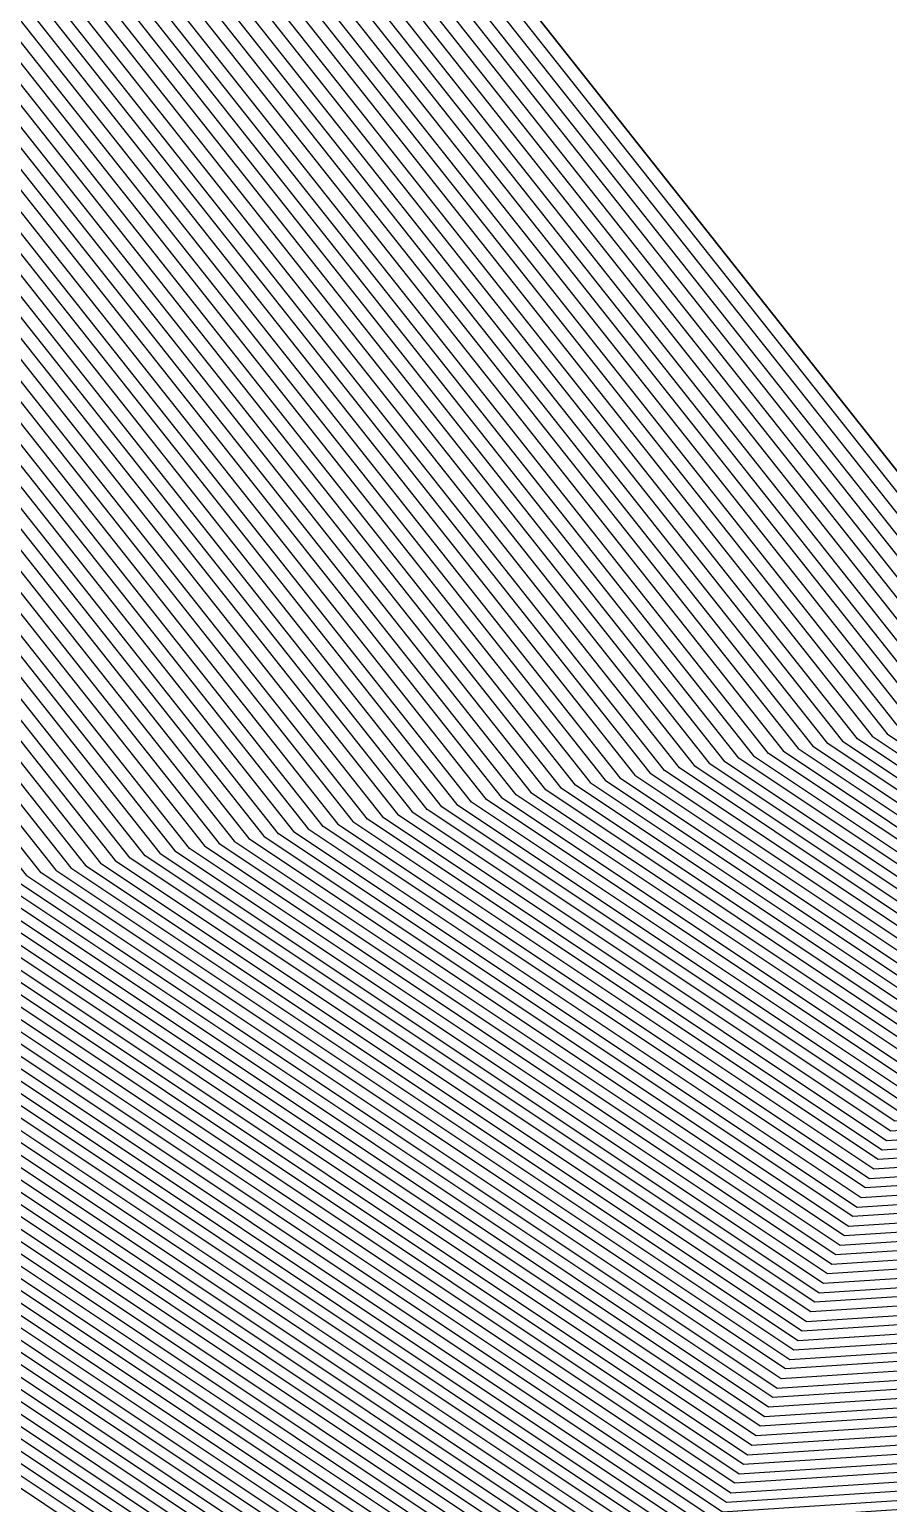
# Model space of a CAD drawing. Extents: x 7084 to 11035, y 13750 to 16729.
# Drawn here: x 8869.6 to 8914.2, y 14802.2 to 14878.7 of the extents above; entities that cross this region are included whole.
import ezdxf

# ---------------------------------------------------------------- set-up
doc = ezdxf.new("R2010")
doc.units = 0
doc.layers.add('Default', color=7, linetype='Continuous')

msp = doc.modelspace()

# ---------------------------------------------------------------- linework, layer by layer
at = {"layer": 'Default'}
for points in [[(8876.623, 14900.47), (8877.174, 14898.816), (8878.231, 14897.3), (8921.013, 14843.259), (8923.219, 14841.789), (8925.333, 14841.926), (9017.652, 14904.974), (9019.812, 14906.214), (9184.185, 14976.017), (9185.977, 14975.971), (9244.521, 14924.182), (9246.267, 14923.447), (9247.37, 14923.401), (9296.907, 14979.693), (9299.205, 14980.29), (9300.951, 14981.715), (9301.87, 14982.864), (9302.881, 14984.931), (9251.092, 15214.603), (9252.517, 15217.728), (9251.873, 15221.037), (9249.576, 15223.105), (9244.245, 15222.645), (9113.647, 15303.706)], [(8781.742, 14896.128), (8813.714, 14850.255), (8830.957, 14828.474), (8897.681, 14783.992), (8961.624, 14788.162), (8998.834, 14813.574), (9064.168, 14851.106), (9130.42, 14879.24), (9184.633, 14877.85), (9208.23, 14856.976), (9261.052, 14834.735), (9294.414, 14833.345), (9314.381, 14856.034), (9383.884, 14874.105), (9436.707, 14917.197), (9464.508, 14951.949), (9495.09, 15014.502), (9474.216, 15107.074), (9517.308, 15201.599), (9497.847, 15301.684)], [(8785.82, 14896.243), (8816.471, 14852.266), (8834.806, 14829.106), (8898.772, 14786.461), (8960.073, 14790.459), (8999.639, 14817.48), (9062.272, 14853.461), (9132.718, 14883.376), (9184.69, 14882.043), (9209.781, 14859.848), (9260.421, 14838.526), (9292.404, 14837.193), (9313.634, 14861.319), (9380.265, 14878.643), (9430.905, 14919.954), (9457.558, 14953.27), (9486.876, 15013.238), (9464.681, 15111.669), (9505.992, 15202.288), (9487.335, 15298.238)], [(8786.636, 14896.266), (8817.022, 14852.668), (8835.576, 14829.232), (8898.991, 14786.955), (8959.763, 14790.919), (8999.799, 14818.261), (9061.893, 14853.932), (9133.177, 14884.203), (9184.702, 14882.882), (9210.091, 14860.423), (9260.294, 14839.284), (9292.002, 14837.963), (9313.485, 14862.375), (9379.542, 14879.55), (9429.745, 14920.506), (9456.168, 14953.534), (9485.233, 15012.986), (9462.774, 15112.588), (9503.729, 15202.426), (9485.233, 15297.548)], [(9483.131, 15296.859), (9501.466, 15202.564), (9460.867, 15113.507), (9483.59, 15012.733), (9454.778, 14953.799), (9428.585, 14921.057), (9378.818, 14880.458), (9313.335, 14863.432), (9291.6, 14838.733), (9260.168, 14840.042), (9210.401, 14860.997), (9184.713, 14883.721), (9133.637, 14885.03), (9061.514, 14854.403), (8999.96, 14819.042), (8959.453, 14791.378), (8899.209, 14787.449), (8836.345, 14829.358), (8817.574, 14853.07), (8787.452, 14896.289)], [(8789.083, 14896.335), (8818.677, 14853.874), (8837.885, 14829.611), (8899.645, 14788.437), (8958.833, 14792.298), (9000.282, 14820.604), (9060.756, 14855.345), (9134.556, 14886.685), (9184.736, 14885.398), (9211.021, 14862.146), (9259.915, 14841.559), (9290.795, 14840.272), (9313.037, 14865.546), (9377.37, 14882.273), (9426.264, 14922.16), (9451.998, 14954.327), (9480.305, 15012.227), (9457.052, 15115.345), (9496.939, 15202.84), (9478.926, 15295.48)], [(9474.721, 15294.102), (9492.413, 15203.115), (9453.238, 15117.184), (9477.019, 15011.722), (9449.218, 14954.855), (9423.944, 14923.263), (9375.923, 14884.088), (9312.738, 14867.66), (9289.991, 14841.812), (9259.662, 14843.075), (9211.642, 14863.295), (9184.759, 14887.075), (9135.475, 14888.339), (9059.998, 14856.287), (9000.604, 14822.167), (8958.212, 14793.217), (8900.082, 14789.425), (8839.424, 14829.864), (8819.779, 14854.678), (8790.714, 14896.38)], [(9464.21, 15290.655), (9481.097, 15203.805), (9443.703, 15121.779), (9468.805, 15010.458), (9442.267, 14956.177), (9418.142, 14926.02), (9372.304, 14888.626), (9311.991, 14872.945), (9287.981, 14845.66), (9259.031, 14846.866), (9213.193, 14866.167), (9184.817, 14891.268), (9137.773, 14892.475), (9058.102, 14858.642), (9001.408, 14826.073), (8956.661, 14795.514), (8901.173, 14791.895), (8843.273, 14830.496), (8822.537, 14856.689), (8794.793, 14896.495), (8780.317, 14939.921), (8792.323, 14970.479), (8761.764, 15023.957)], [(8781.271, 14939.53), (8795.608, 14896.518), (8823.088, 14857.091), (8844.043, 14830.622), (8901.392, 14792.389), (8956.351, 14795.974), (9001.569, 14826.854), (9057.723, 14859.113), (9138.232, 14893.302), (9184.828, 14892.107), (9213.503, 14866.741), (9258.904, 14847.625), (9287.579, 14846.43), (9311.842, 14874.001), (9371.58, 14889.534), (9416.982, 14926.571), (9440.877, 14956.441), (9467.162, 15010.206), (9441.796, 15122.698), (9478.834, 15203.942), (9462.107, 15289.966)], [(8764.039, 15025.439), (8795.562, 14970.273), (8783.178, 14938.749), (8797.24, 14896.564), (8824.191, 14857.895), (8845.582, 14830.875), (8901.828, 14793.377), (8955.731, 14796.893), (9001.89, 14828.416), (9056.965, 14860.055), (9139.151, 14894.956), (9184.851, 14893.784), (9214.123, 14867.89), (9258.651, 14849.141), (9286.774, 14847.969), (9311.543, 14876.115), (9370.133, 14891.349), (9414.661, 14927.674), (9438.097, 14956.969), (9463.876, 15009.7), (9437.982, 15124.536), (9474.308, 15204.218), (9457.903, 15288.587)], [(8764.797, 15025.933), (8796.642, 14970.204), (8784.132, 14938.358), (8798.055, 14896.587), (8824.742, 14858.297), (8846.352, 14831.001), (8902.046, 14793.871), (8955.421, 14797.352), (9002.051, 14829.198), (9056.586, 14860.526), (9139.611, 14895.783), (9184.863, 14894.623), (9214.433, 14868.464), (9258.525, 14849.899), (9286.372, 14848.739), (9311.394, 14877.172), (9369.409, 14892.256), (9413.501, 14928.226), (9436.707, 14957.233), (9462.234, 15009.447), (9436.075, 15125.455), (9472.045, 15204.356), (9455.8, 15287.898)], [(8767.072, 15027.415), (8799.882, 14969.997), (8786.992, 14937.187), (8800.502, 14896.656), (8826.397, 14859.503), (8848.661, 14831.38), (8902.701, 14795.353), (8954.49, 14798.731), (9002.534, 14831.541), (9055.448, 14861.939), (9140.989, 14898.265), (9184.897, 14897.139), (9215.364, 14870.187), (9258.146, 14852.174), (9285.166, 14851.048), (9310.946, 14880.343), (9367.238, 14894.979), (9410.02, 14929.88), (9432.537, 14958.026), (9457.305, 15008.689), (9430.354, 15128.212), (9465.255, 15204.77), (9449.493, 15285.83)], [(8768.588, 15028.403), (8802.042, 14969.859), (8788.899, 14936.405), (8802.134, 14896.702), (8827.5, 14860.308), (8850.2, 14831.633), (8903.138, 14796.341), (8953.87, 14799.65), (9002.855, 14833.104), (9054.69, 14862.881), (9141.908, 14899.919), (9184.92, 14898.816), (9215.984, 14871.336), (9257.893, 14853.69), (9284.362, 14852.588), (9310.647, 14882.457), (9365.79, 14896.794), (9407.699, 14930.983), (9429.757, 14958.555), (9454.02, 15008.184), (9426.54, 15130.05), (9460.729, 15205.045), (9445.289, 15284.452)], [(8770.105, 15029.391), (8804.201, 14969.721), (8790.806, 14935.624), (8803.765, 14896.748), (8828.602, 14861.112), (8851.74, 14831.886), (8903.574, 14797.329), (8953.249, 14800.569), (9003.177, 14834.666), (9053.932, 14863.823), (9142.827, 14901.573), (9184.943, 14900.493), (9216.605, 14872.485), (9257.64, 14855.207), (9283.558, 14854.127), (9310.348, 14884.571), (9364.343, 14898.609), (9405.379, 14932.086), (9426.976, 14959.083), (9450.734, 15007.678), (9422.726, 15131.888), (9456.202, 15205.321), (9441.084, 15283.073)], [(9438.982, 15282.384), (9453.939, 15205.459), (9420.819, 15132.808), (9449.091, 15007.425), (9425.586, 14959.347), (9404.218, 14932.637), (9363.619, 14899.517), (9310.199, 14885.628), (9283.156, 14854.897), (9257.514, 14855.965), (9216.915, 14873.06), (9184.955, 14901.332), (9143.287, 14902.4), (9053.553, 14864.294), (9003.338, 14835.447), (8952.939, 14801.029), (8903.793, 14797.823), (8852.509, 14832.012), (8829.154, 14861.514), (8804.581, 14896.771), (8791.76, 14935.234), (8805.281, 14969.652), (8770.863, 15029.885)], [(8875.601, 14835.803), (8845.697, 14873.576), (8829.05, 14897.46), (8820.365, 14923.516), (8837.678, 14967.584), (8793.609, 15044.705), (8793.609, 15061.351), (8801.571, 15079.445), (8810.98, 15098.986), (8831.44, 15172.959), (8834.335, 15181.644), (8838.678, 15204.804), (8841.573, 15213.489), (8846.065, 15226.067), (8902.725, 15281.153)], [(8877.91, 14836.182), (8847.351, 14874.783), (8831.497, 14897.529), (8823.226, 14922.344), (8840.918, 14967.378), (8795.884, 15046.187), (8795.884, 15062.04), (8803.466, 15079.273), (8812.427, 15097.883), (8833.336, 15173.476), (8836.093, 15181.747), (8840.228, 15203.805), (8842.986, 15212.076), (8847.264, 15224.055), (8905.164, 15280.348)], [(9432.675, 15280.316), (9447.15, 15205.872), (9415.098, 15135.565), (9444.163, 15006.667), (9421.416, 14960.14), (9400.737, 14934.292), (9361.448, 14902.239), (9309.751, 14888.798), (9281.949, 14857.206), (9257.135, 14858.24), (9217.845, 14874.783), (9184.989, 14903.848), (9144.666, 14904.882), (9052.415, 14865.707), (9003.82, 14837.791), (8952.009, 14802.407), (8904.447, 14799.305), (8854.818, 14832.391)], [(8773.896, 15031.861), (8809.601, 14969.376), (8795.574, 14933.671), (8807.843, 14896.863), (8831.36, 14863.122), (8855.588, 14832.518), (8904.666, 14799.799), (8951.698, 14802.867), (9003.981, 14838.572), (9052.036, 14866.178), (9145.125, 14905.709), (9185.001, 14904.687), (9218.155, 14875.357), (9257.009, 14858.998), (9281.547, 14857.975), (9309.602, 14889.855), (9360.724, 14903.147), (9399.577, 14934.843), (9420.026, 14960.404), (9442.52, 15006.414), (9413.191, 15136.484), (9444.886, 15206.01), (9430.572, 15279.627)], [(8906.791, 15279.81), (8848.063, 15222.714), (8843.928, 15211.134), (8841.262, 15203.138), (8837.265, 15181.816), (8834.599, 15173.82), (8813.392, 15097.148), (8804.73, 15079.158), (8797.4, 15062.5), (8797.4, 15047.175), (8843.077, 14967.24), (8825.133, 14921.563), (8833.129, 14897.575), (8848.454, 14875.587), (8879.449, 14836.435), (8911.432, 14815.113), (8942.083, 14817.112)], [(8907.604, 15279.542), (8848.463, 15222.043), (8844.399, 15210.663), (8841.779, 15202.805), (8837.85, 15181.851), (8835.231, 15173.993), (8813.875, 15096.781), (8805.362, 15079.1), (8798.159, 15062.73), (8798.159, 15047.669), (8844.157, 14967.171), (8826.086, 14921.172), (8833.944, 14897.598), (8849.005, 14875.989), (8880.219, 14836.562), (8911.65, 14815.607), (8941.773, 14817.572), (9009.128, 14863.57), (9039.905, 14881.251), (9159.83, 14932.178), (9185.368, 14931.523)], [(8913.297, 15277.662), (8851.261, 15217.349), (8847.696, 15207.366), (8845.398, 15200.473), (8841.952, 15182.092), (8839.654, 15175.199), (8817.252, 15094.207), (8809.785, 15078.698), (8803.466, 15064.338), (8803.466, 15051.126), (8851.717, 14966.688), (8832.761, 14918.438), (8839.654, 14897.759), (8852.865, 14878.804), (8885.607, 14837.446)], [(8914.111, 15277.393), (8851.661, 15216.678), (8848.167, 15206.895), (8845.915, 15200.14), (8842.538, 15182.126), (8840.286, 15175.371), (8817.735, 15093.84), (8810.417, 15078.641), (8804.224, 15064.568), (8804.224, 15051.62), (8852.796, 14966.619), (8833.715, 14918.047), (8840.47, 14897.782), (8853.417, 14879.206), (8886.376, 14837.572), (8913.397, 14819.559), (8939.291, 14821.248), (9010.415, 14869.82), (9036.872, 14885.019), (9163.506, 14938.795), (9185.46, 14938.232), (9230.563, 14898.334)], [(8777.687, 15034.331), (8815, 14969.032), (8800.341, 14931.718), (8811.922, 14896.978), (8834.117, 14865.133), (8859.437, 14833.15), (8905.757, 14802.269), (8950.147, 14805.164), (9004.785, 14842.478), (9050.141, 14868.533), (9147.423, 14909.845), (9185.058, 14908.88), (9219.706, 14878.229), (9256.377, 14862.789), (9279.537, 14861.824), (9308.855, 14895.14), (9357.105, 14907.685), (9393.776, 14937.6), (9413.076, 14961.725), (9434.306, 15005.151), (9403.655, 15141.079), (9433.571, 15206.7), (9420.061, 15276.18)], [(8916.55, 15276.587), (8852.86, 15214.666), (8849.58, 15205.482), (8847.466, 15199.14), (8844.295, 15182.23), (8842.181, 15175.888), (8819.182, 15092.737), (8812.312, 15078.468), (8806.499, 15065.257), (8806.499, 15053.102), (8856.036, 14966.413), (8836.575, 14916.875), (8842.917, 14897.851), (8855.071, 14880.412), (8888.686, 14837.952), (8914.052, 14821.041), (8938.361, 14822.626), (9010.897, 14872.163), (9035.734, 14886.432), (9164.885, 14941.276), (9185.495, 14940.748), (9231.493, 14900.057)], [(8890.995, 14838.331), (8856.725, 14881.618), (8845.364, 14897.92), (8839.436, 14915.704), (8859.276, 14966.206), (8808.774, 15054.584), (8808.774, 15065.946), (8814.208, 15078.296), (8820.63, 15091.634), (8844.077, 15176.405), (8846.053, 15182.333), (8849.017, 15198.141), (8850.993, 15204.069), (8854.059, 15212.654), (8918.99, 15275.782)], [(8919.804, 15275.513), (8854.459, 15211.983), (8851.464, 15203.598), (8849.534, 15197.808), (8846.639, 15182.368), (8844.709, 15176.578), (8821.112, 15091.266), (8814.84, 15078.239), (8809.532, 15066.176), (8809.532, 15055.078), (8860.356, 14966.137), (8840.389, 14915.313), (8846.179, 14897.943), (8857.277, 14882.02), (8891.764, 14838.457), (8914.925, 14823.017), (8937.12, 14824.464)], [(9415.856, 15274.802), (9429.044, 15206.975), (9399.841, 15142.917), (9431.02, 15004.645), (9410.296, 14962.254), (9391.455, 14938.703), (9355.658, 14909.5), (9308.556, 14897.254), (9278.733, 14863.363), (9256.124, 14864.305), (9220.327, 14879.378), (9185.081, 14910.557), (9148.342, 14911.499), (9049.382, 14869.475), (9005.107, 14844.04), (8949.527, 14806.083), (8906.194, 14803.257), (8860.976, 14833.402), (8835.22, 14865.937), (8813.553, 14897.024), (8802.248, 14930.937), (8817.16, 14968.894), (8779.203, 15035.319)], [(8779.961, 15035.813), (8818.24, 14968.825), (8803.202, 14930.546), (8814.369, 14897.047), (8835.771, 14866.339), (8861.746, 14833.529), (8906.412, 14803.751), (8949.217, 14806.543), (9005.268, 14844.822), (9049.003, 14869.946), (9148.801, 14912.326), (9185.092, 14911.396), (9220.637, 14879.952), (9255.998, 14865.064), (9278.331, 14864.133), (9308.407, 14898.311), (9354.934, 14910.408), (9390.295, 14939.254), (9408.905, 14962.518), (9429.377, 15004.392), (9397.934, 15143.836), (9426.781, 15207.113), (9413.753, 15274.112)], [(8894.843, 14838.963), (8859.483, 14883.629), (8849.442, 14898.035), (8844.203, 14913.751), (8864.675, 14965.861), (8812.565, 15057.054), (8812.565, 15067.095), (8817.367, 15078.009), (8823.042, 15089.796), (8847.236, 15177.267), (8848.982, 15182.505), (8851.602, 15196.475), (8853.348, 15201.714), (8856.058, 15209.301), (8923.057, 15274.439)], [(8819.32, 14968.756), (8804.156, 14930.156), (8815.184, 14897.07), (8836.322, 14866.741), (8862.516, 14833.655), (8906.63, 14804.245), (8948.907, 14807.002), (9005.429, 14845.603), (9048.624, 14870.417), (9149.261, 14913.153), (9185.104, 14912.234), (9220.947, 14880.527), (9255.871, 14865.822), (9277.929, 14864.903), (9308.257, 14899.367), (9354.21, 14911.315), (9389.134, 14939.806), (9407.515, 14962.782), (9427.735, 15004.14), (9396.027, 15144.755), (9424.518, 15207.251), (9411.651, 15273.423)], [(8925.497, 15273.633), (8857.257, 15207.289), (8854.761, 15200.301), (8853.153, 15195.476), (8850.74, 15182.609), (8849.132, 15177.784), (8824.49, 15088.693), (8819.263, 15077.837), (8814.84, 15067.784), (8814.84, 15058.536), (8867.915, 14965.654), (8847.064, 14912.579), (8851.889, 14898.104), (8861.137, 14884.835), (8897.152, 14839.342), (8916.453, 14826.475), (8934.949, 14827.681), (9012.666, 14880.757), (9031.564, 14891.613), (9169.94, 14950.375), (9185.621, 14949.973), (9234.905, 14906.375), (9250.185, 14899.942), (9259.835, 14899.54)], [(8927.123, 15273.096), (8858.056, 15205.947), (8855.703, 15199.359), (8854.187, 15194.809), (8851.912, 15182.678), (8850.396, 15178.128), (8825.455, 15087.958), (8820.526, 15077.722), (8816.356, 15068.244), (8816.356, 15059.524), (8870.075, 14965.516), (8848.971, 14911.798), (8853.52, 14898.15), (8862.24, 14885.639), (8898.692, 14839.594), (8916.889, 14827.463), (8934.328, 14828.6), (9012.988, 14882.319), (9030.806, 14892.555), (9170.859, 14952.029), (9185.644, 14951.65), (9235.526, 14907.524), (9249.932, 14901.458), (9259.03, 14901.079)], [(8781.478, 15036.801), (8820.4, 14968.687), (8805.109, 14929.765), (8816, 14897.093), (8836.874, 14867.143), (8863.285, 14833.781), (8906.848, 14804.739), (8948.597, 14807.462), (9005.589, 14846.384), (9048.245, 14870.888), (9149.72, 14913.98), (9185.115, 14913.073), (9221.257, 14881.101), (9255.745, 14866.58), (9277.526, 14865.673), (9308.108, 14900.424), (9353.486, 14912.223), (9387.974, 14940.357), (9406.125, 14963.046), (9426.092, 15003.887), (9394.12, 15145.674), (9422.255, 15207.389), (9409.549, 15272.734)], [(8928.75, 15272.559), (8858.856, 15204.606), (8856.645, 15198.417), (8855.221, 15194.143), (8853.084, 15182.747), (8851.659, 15178.473), (8826.42, 15087.222), (8821.79, 15077.607), (8817.872, 15068.703), (8817.872, 15060.512), (8872.235, 14965.379), (8850.878, 14911.016), (8855.152, 14898.196), (8863.343, 14886.443), (8900.231, 14839.847), (8917.326, 14828.451), (8933.708, 14829.519)], [(8930.376, 15272.021), (8859.655, 15203.265), (8857.587, 15197.475), (8856.254, 15193.477), (8854.256, 15182.816), (8852.923, 15178.818), (8827.385, 15086.487), (8823.054, 15077.492), (8819.389, 15069.163), (8819.389, 15061.5), (8874.394, 14965.241), (8852.785, 14910.235), (8856.783, 14898.242), (8864.446, 14887.247), (8901.771, 14840.1), (8917.762, 14829.439)], [(9403.242, 15270.666), (9415.465, 15207.802), (9388.399, 15148.431), (9421.163, 15003.129), (9401.955, 14963.839), (9384.493, 14942.012), (9351.315, 14914.945), (9307.66, 14903.595), (9276.32, 14867.982), (9255.366, 14868.855), (9222.188, 14882.824), (9185.15, 14915.589), (9151.099, 14916.462), (9047.108, 14872.301), (9006.072, 14848.728), (8947.666, 14808.841), (8907.503, 14806.221), (8865.594, 14834.16), (8838.528, 14868.349), (8818.447, 14897.162), (8807.97, 14928.593), (8823.639, 14968.48), (8783.753, 15038.283)], [(8934.443, 15270.679), (8861.654, 15199.911), (8859.942, 15195.119), (8858.839, 15191.811), (8857.185, 15182.988), (8856.082, 15179.679), (8829.797, 15084.649), (8826.213, 15077.205), (8823.18, 15070.312), (8823.18, 15063.97), (8879.794, 14964.896), (8857.553, 14908.282), (8860.861, 14898.356), (8867.203, 14889.258), (8905.619, 14840.732)], [(9175.454, 14960.301), (9027.015, 14897.265), (9014.596, 14890.131), (8931.226, 14833.195), (8919.072, 14832.403), (8906.389, 14840.858), (8867.754, 14889.66), (8861.677, 14898.379), (8858.506, 14907.892), (8880.874, 14964.827), (8823.938, 15064.464), (8823.938, 15070.542), (8826.845, 15077.147), (8830.28, 15084.281), (8856.714, 15179.852), (8857.771, 15183.022), (8859.356, 15191.478), (8860.413, 15194.648), (8862.053, 15199.241), (8935.256, 15270.41)], [(8936.069, 15270.141), (8862.453, 15198.57), (8860.884, 15194.177), (8859.873, 15191.145), (8858.357, 15183.057), (8857.346, 15180.024), (8830.762, 15083.914), (8827.477, 15077.09), (8824.696, 15070.771), (8824.696, 15064.958), (8881.954, 14964.758), (8859.46, 14907.501), (8862.493, 14898.402), (8868.306, 14890.062), (8907.159, 14840.984), (8919.29, 14832.897), (8930.916, 14833.655), (9014.757, 14890.912), (9026.636, 14897.736), (9175.913, 14961.128), (9185.77, 14960.875)], [(9185.782, 14961.714), (9176.373, 14961.955), (9026.257, 14898.207), (9014.918, 14891.693), (8930.606, 14834.115), (8919.508, 14833.391), (8907.928, 14841.111), (8868.857, 14890.464), (8863.308, 14898.425), (8860.413, 14907.11), (8883.033, 14964.689), (8825.455, 15065.452), (8825.455, 15071.001), (8828.108, 15077.032), (8831.245, 15083.546), (8857.978, 15180.196), (8858.943, 15183.091), (8860.39, 15190.811), (8861.355, 15193.706), (8862.853, 15197.899), (8936.883, 15269.873)], [(9396.935, 15268.598), (9408.676, 15208.216), (9382.678, 15151.189), (9416.235, 15002.371), (9397.785, 14964.632), (9381.012, 14943.666), (9349.144, 14917.668), (9307.212, 14906.766), (9275.114, 14870.291), (9254.987, 14871.129), (9223.118, 14884.548), (9185.184, 14918.105), (9152.477, 14918.943), (9045.97, 14873.714), (9006.554, 14851.071), (8946.735, 14810.219), (8908.158, 14807.703), (8867.903, 14834.54), (8840.182, 14869.556), (8820.894, 14897.231), (8810.83, 14927.422), (8826.879, 14968.274), (8786.027, 15039.765)], [(8821.709, 14897.254), (8840.734, 14869.958), (8868.673, 14834.666), (8908.376, 14808.197), (8946.425, 14810.679), (9006.715, 14851.852), (9045.591, 14874.185), (9152.937, 14919.771), (9185.196, 14918.943), (9223.429, 14885.122), (9254.86, 14871.888), (9274.712, 14871.061), (9307.063, 14907.823), (9348.42, 14918.576), (9379.852, 14944.217), (9396.395, 14964.896), (9414.592, 15002.118), (9380.771, 15152.108), (9406.413, 15208.354), (9394.832, 15267.909)], [(9180.509, 14969.4), (9022.845, 14902.446), (9016.365, 14898.724), (8927.814, 14838.25), (8921.473, 14837.837), (8914.856, 14842.248), (8873.82, 14894.083), (8870.649, 14898.632), (8868.995, 14903.595), (8892.752, 14964.069), (8832.279, 15069.898), (8832.279, 15073.069), (8833.795, 15076.515), (8835.587, 15080.238), (8863.664, 15181.747), (8864.216, 15183.402), (8865.043, 15187.813), (8865.594, 15189.467), (8866.45, 15191.863), (8944.202, 15267.456)], [(9390.628, 15266.53), (9401.886, 15208.63), (9376.957, 15153.946), (9411.307, 15001.612), (9393.615, 14965.425), (9377.531, 14945.32), (9346.973, 14920.391), (9306.764, 14909.937), (9273.908, 14872.6), (9254.608, 14873.404), (9224.049, 14886.271), (9185.219, 14920.621), (9153.856, 14921.425), (9044.833, 14875.127), (9007.037, 14853.415), (8945.805, 14811.598), (8908.813, 14809.185), (8870.213, 14834.919), (8841.837, 14870.762), (8823.341, 14897.3), (8813.691, 14926.25), (8830.119, 14968.067), (8788.302, 15041.247)], [(8917.935, 14842.754), (8876.026, 14895.691), (8873.912, 14898.724), (8872.809, 14902.033), (8897.072, 14963.793), (8835.312, 15071.874), (8835.312, 15073.988), (8836.322, 15076.286), (8837.517, 15078.767), (8866.192, 15182.437), (8866.559, 15183.539), (8867.111, 15186.48), (8867.478, 15187.583), (8868.049, 15189.18), (8947.455, 15266.381)], [(8948.269, 15266.113), (8868.449, 15188.51), (8867.949, 15187.112), (8867.628, 15186.147), (8867.145, 15183.574), (8866.824, 15182.609), (8838, 15078.399), (8836.954, 15076.228), (8836.07, 15074.218), (8836.07, 15072.368), (8898.152, 14963.724), (8873.762, 14901.642), (8874.727, 14898.747), (8876.577, 14896.093), (8918.704, 14842.88), (8922.564, 14840.307), (8926.263, 14840.548), (9017.17, 14902.63), (9020.949, 14904.801), (9182.806, 14973.535), (9185.943, 14973.455), (9243.59, 14922.459), (9246.646, 14921.172), (9248.576, 14921.092)], [(8949.895, 15265.575), (8869.248, 15187.168), (8868.892, 15186.17), (8868.662, 15185.481), (8868.317, 15183.643), (8868.087, 15182.953), (8838.965, 15077.664), (8838.218, 15076.113), (8837.586, 15074.677), (8837.586, 15073.356), (8900.312, 14963.586), (8875.669, 14900.861), (8876.359, 14898.793), (8877.68, 14896.897), (8920.244, 14843.133), (8923.001, 14841.295), (8925.643, 14841.467), (9017.491, 14904.193)], [(8789.818, 15042.235), (8832.279, 14967.929), (8815.598, 14925.469), (8824.972, 14897.345), (8842.94, 14871.566), (8871.752, 14835.171), (8909.249, 14810.173), (8945.185, 14812.517), (9007.359, 14854.977), (9044.075, 14876.069), (9154.775, 14923.079), (9185.242, 14922.298), (9224.669, 14887.42), (9254.355, 14874.921), (9273.104, 14874.139), (9306.465, 14912.05), (9345.525, 14922.206), (9375.211, 14946.423), (9390.835, 14965.953), (9408.021, 15001.107), (9373.143, 15155.784), (9397.36, 15208.905), (9386.423, 15265.152)], [(8953.148, 15264.501), (8870.847, 15184.486), (8870.776, 15184.286), (8870.73, 15184.148), (8870.661, 15183.781), (8870.615, 15183.643), (8840.895, 15076.194), (8840.745, 15075.884), (8840.619, 15075.596), (8840.619, 15075.332), (8904.631, 14963.311), (8879.484, 14899.298), (8879.621, 14898.885), (8879.886, 14898.506), (8923.322, 14843.638), (8923.874, 14843.271)], [(8791.335, 15043.223), (8834.438, 14967.791), (8817.505, 14924.687), (8826.603, 14897.391), (8844.043, 14872.37), (8873.291, 14835.424), (8909.686, 14811.161), (8944.564, 14813.436), (9007.68, 14856.539), (9043.317, 14877.011), (9155.694, 14924.733), (9185.265, 14923.975), (9225.29, 14888.569), (9254.102, 14876.437), (9272.299, 14875.679), (9306.167, 14914.164), (9344.078, 14924.021), (9372.89, 14947.526), (9388.054, 14966.481), (9404.735, 15000.601), (9369.329, 15157.622), (9392.833, 15209.181), (9382.218, 15263.773)], [(9375.911, 15261.705), (9386.044, 15209.595), (9363.608, 15160.379), (9399.807, 14999.843), (9383.884, 14967.274), (9369.409, 14949.18), (9341.906, 14926.744), (9305.719, 14917.335), (9271.093, 14877.988), (9253.723, 14878.712), (9226.22, 14890.292), (9185.299, 14926.491), (9157.073, 14927.215), (9042.179, 14878.424), (9008.163, 14858.883), (8943.634, 14814.814), (8910.341, 14812.643), (8875.601, 14835.803)], [(8829.866, 14897.483), (8846.248, 14873.979), (8876.37, 14835.93), (8910.559, 14813.137), (8943.323, 14815.274), (9008.324, 14859.664), (9041.8, 14878.896), (9157.532, 14928.042), (9185.311, 14927.33), (9226.53, 14890.866), (9253.597, 14879.47), (9270.691, 14878.758), (9305.569, 14918.392), (9341.183, 14927.651), (9368.249, 14949.732), (9382.494, 14967.538), (9398.164, 14999.59), (9361.7, 15161.298), (9383.781, 15209.732), (9373.809, 15261.016)], [(9369.604, 15259.637), (9379.254, 15210.008), (9357.886, 15163.136), (9394.878, 14999.085), (9379.714, 14968.067), (9365.928, 14950.835), (9339.735, 14929.466), (9305.27, 14920.506), (9269.887, 14880.297), (9253.344, 14880.986), (9227.151, 14892.015), (9185.334, 14929.007), (9158.451, 14929.696), (9041.042, 14879.838), (9008.645, 14861.227), (8942.703, 14816.193), (8910.996, 14814.125), (8877.91, 14836.182)], [(8824.179, 14921.953), (8832.313, 14897.552), (8847.903, 14875.185), (8878.679, 14836.309), (8911.214, 14814.619), (8942.393, 14816.652), (9008.806, 14862.008), (9040.663, 14880.309), (9158.911, 14930.523), (9185.345, 14929.846), (9227.461, 14892.589), (9253.217, 14881.745), (9269.485, 14881.067), (9305.121, 14921.563), (9339.011, 14930.374), (9364.768, 14951.386), (9378.324, 14968.331), (9393.236, 14998.832), (9355.979, 15164.055), (9376.991, 15210.146), (9367.502, 15258.948)], [(9356.99, 15255.501), (9365.675, 15210.835), (9346.444, 15168.651), (9385.022, 14997.568), (9371.374, 14969.652), (9358.966, 14954.143), (9335.393, 14934.912), (9304.374, 14926.847), (9267.474, 14884.915), (9252.586, 14885.536), (9229.012, 14895.461), (9185.403, 14934.039), (9161.209, 14934.659), (9038.767, 14882.664), (9009.61, 14865.914), (8940.842, 14818.95), (8912.305, 14817.089), (8882.528, 14836.941), (8850.66, 14877.195), (8836.391, 14897.667), (8828.947, 14920), (8847.397, 14966.964), (8800.433, 15049.151)], [(8885.607, 14837.446), (8913.178, 14819.065), (8939.601, 14820.788), (9010.254, 14869.039), (9037.251, 14884.548), (9163.047, 14937.968), (9185.449, 14937.393), (9230.253, 14897.759), (9252.08, 14888.569), (9265.866, 14887.994), (9303.777, 14931.075), (9332.498, 14938.542), (9354.325, 14956.349), (9365.813, 14970.709), (9378.45, 14996.558), (9338.816, 15172.327), (9356.623, 15211.387), (9348.581, 15252.744)], [(9333.865, 15247.919), (9340.78, 15212.352), (9325.467, 15178.76), (9366.951, 14994.788), (9356.083, 14972.559), (9346.203, 14960.209), (9327.431, 14944.895), (9302.732, 14938.473), (9263.051, 14893.382), (9251.196, 14893.876), (9232.424, 14901.78), (9185.529, 14943.264), (9166.263, 14943.758), (9034.597, 14887.845), (9011.38, 14874.507), (8937.43, 14824.005), (8914.706, 14822.523), (8890.995, 14838.331)], [(9329.66, 15246.541), (9336.254, 15212.628), (9321.653, 15180.598), (9363.665, 14994.283), (9353.303, 14973.087), (9343.882, 14961.312), (9325.984, 14946.71), (9302.433, 14940.587), (9262.247, 14894.922), (9250.943, 14895.393), (9233.044, 14902.929), (9185.552, 14944.941), (9167.182, 14945.412), (9033.839, 14888.787), (9011.701, 14876.069), (8936.81, 14824.924), (8915.143, 14823.511), (8892.534, 14838.583), (8857.828, 14882.422), (8846.995, 14897.966), (8841.343, 14914.922), (8861.436, 14966.068), (8810.29, 15055.572)], [(8834.873, 15244.846), (8828.384, 15226.678), (8824.202, 15214.132), (8817.93, 15180.679), (8813.748, 15168.134), (8797.469, 15109.28), (8783.879, 15081.053), (8772.379, 15054.918), (8772.379, 15030.873), (8807.441, 14969.514), (8793.667, 14934.452), (8806.212, 14896.817), (8830.257, 14862.318), (8854.049, 14832.265), (8904.229, 14798.811), (8952.319, 14801.948), (9003.659, 14837.01), (9052.794, 14865.236), (9144.206, 14904.055), (9184.978, 14903.009), (9217.535, 14874.208), (9257.261, 14857.481), (9282.352, 14856.436)], [(9323.353, 15244.473), (9329.465, 15213.041), (9315.932, 15183.356), (9358.737, 14993.525), (9349.132, 14973.88), (9340.401, 14962.966), (9323.812, 14949.433), (9301.985, 14943.758), (9261.041, 14897.231), (9250.564, 14897.667), (9233.975, 14904.652), (9185.586, 14947.457), (9168.561, 14947.894), (9032.702, 14890.2), (9012.184, 14878.413), (8935.879, 14826.303), (8915.798, 14824.993), (8894.843, 14838.963)], [(8836.072, 15242.834), (8829.797, 15225.265), (8825.753, 15213.133), (8819.688, 15180.782), (8815.644, 15168.651), (8798.917, 15108.177), (8785.774, 15080.881), (8774.654, 15055.607), (8774.654, 15032.355), (8810.681, 14969.308), (8796.527, 14933.281), (8808.659, 14896.886), (8831.911, 14863.524), (8856.358, 14832.644), (8904.884, 14800.293), (8951.388, 14803.326)], [(8836.472, 15242.164), (8830.268, 15224.793), (8826.27, 15212.8), (8820.273, 15180.817), (8816.276, 15168.823), (8799.399, 15107.809), (8786.406, 15080.823), (8775.412, 15055.837), (8775.412, 15032.849), (8811.761, 14969.239), (8797.481, 14932.89), (8809.475, 14896.909), (8832.462, 14863.926), (8857.128, 14832.77), (8905.102, 14800.787), (8951.078, 14803.786)], [(9185.035, 14907.202), (9146.504, 14908.19), (9050.899, 14867.591), (9004.464, 14840.916), (8950.768, 14804.245), (8905.321, 14801.281), (8857.897, 14832.897), (8833.014, 14864.328), (8810.29, 14896.932), (8798.434, 14932.499), (8812.841, 14969.17), (8776.17, 15033.343), (8776.17, 15056.066), (8787.038, 15080.766), (8799.882, 15107.442), (8816.907, 15168.995), (8820.859, 15180.851), (8826.787, 15212.467), (8830.739, 15224.322), (8836.872, 15241.493)], [(8814.725, 15240.337), (8809.21, 15223.794), (8800.939, 15179.679), (8795.424, 15163.136), (8783.477, 15119.941), (8765.555, 15082.719), (8750.391, 15048.254), (8750.391, 15016.547), (8776.124, 14971.513), (8766.015, 14945.78), (8782.558, 14896.151), (8814.265, 14850.658), (8831.727, 14828.6), (8897.899, 14784.486), (8961.314, 14788.621), (8998.995, 14814.355), (9063.789, 14851.577), (9130.88, 14880.067), (9184.644, 14878.689), (9208.54, 14857.55), (9260.926, 14835.493)], [(8837.271, 15240.822), (8831.21, 15223.851), (8827.304, 15212.133), (8821.445, 15180.886), (8817.539, 15169.168), (8800.364, 15107.074), (8787.67, 15080.709), (8776.929, 15056.296), (8776.929, 15033.837), (8813.92, 14969.101), (8799.388, 14932.109), (8811.106, 14896.955), (8833.565, 14864.731), (8858.667, 14833.023), (8905.539, 14801.775), (8950.458, 14804.705), (9004.624, 14841.697)], [(8815.196, 15239.866), (8809.727, 15223.461), (8801.525, 15179.714), (8796.056, 15163.309), (8783.959, 15119.573), (8766.187, 15082.662), (8751.149, 15048.484), (8751.149, 15017.041), (8777.204, 14971.444), (8766.968, 14945.389), (8783.373, 14896.174), (8814.817, 14851.06), (8832.497, 14828.727), (8898.117, 14784.979), (8961.004, 14789.081)], [(8816.138, 15238.924), (8810.761, 15222.795), (8802.697, 15179.783), (8797.32, 15163.653), (8784.924, 15118.838), (8767.451, 15082.547), (8752.665, 15048.944), (8752.665, 15018.029), (8779.364, 14971.306), (8768.875, 14944.608), (8785.005, 14896.22), (8815.919, 14851.864), (8834.036, 14828.979), (8898.554, 14785.967), (8960.383, 14790), (8999.478, 14816.698), (9062.651, 14852.99), (9132.258, 14882.549), (9184.679, 14881.205)], [(8818.022, 15237.04), (8812.829, 15221.462), (8805.04, 15179.921), (8799.847, 15164.343), (8786.854, 15117.367), (8769.978, 15082.317), (8755.698, 15049.863), (8755.698, 15020.005), (8783.684, 14971.031), (8772.689, 14943.046), (8788.267, 14896.312), (8818.125, 14853.472), (8837.115, 14829.485), (8899.427, 14787.943), (8959.143, 14791.838), (9000.121, 14819.823), (9061.135, 14854.874), (9134.096, 14885.857), (9184.725, 14884.559), (9210.711, 14861.571), (9260.041, 14840.801), (9291.197, 14839.502), (9313.186, 14864.489)], [(9300.227, 15236.891), (9304.57, 15214.558), (9294.954, 15193.465), (9340.666, 14990.744), (9333.842, 14976.786), (9327.638, 14969.032), (9315.851, 14959.416), (9300.342, 14955.384), (9256.618, 14905.697), (9249.174, 14906.008), (9237.387, 14910.971), (9185.713, 14956.682), (9173.616, 14956.992), (9028.531, 14895.381), (9013.953, 14887.006), (8932.467, 14831.357), (8918.199, 14830.427), (8903.31, 14840.353), (8865.548, 14888.052), (8858.414, 14898.288), (8854.692, 14909.454), (8876.554, 14965.103), (8820.905, 15062.488)], [(8840.069, 15236.128), (8834.507, 15220.554), (8830.923, 15209.801), (8825.547, 15181.127), (8821.962, 15170.374), (8803.742, 15104.501), (8792.093, 15080.306), (8782.236, 15057.905), (8782.236, 15037.295), (8821.48, 14968.618), (8806.063, 14929.375), (8816.816, 14897.116), (8837.425, 14867.545), (8864.055, 14833.908), (8907.067, 14805.233), (8948.286, 14807.921)], [(8819.906, 15235.156), (8814.897, 15220.129), (8807.384, 15180.058), (8802.375, 15165.032), (8788.784, 15115.897), (8772.506, 15082.087), (8758.731, 15050.782), (8758.731, 15021.981), (8788.003, 14970.755), (8776.503, 14941.483), (8791.53, 14896.403), (8820.331, 14855.08), (8840.194, 14829.99), (8900.3, 14789.919), (8957.902, 14793.676)], [(8840.469, 15235.457), (8834.978, 15220.083), (8831.44, 15209.468), (8826.132, 15181.161), (8822.594, 15170.546), (8804.224, 15104.133), (8792.725, 15080.249), (8782.994, 15058.134), (8782.994, 15037.789), (8822.56, 14968.549), (8807.016, 14928.984), (8817.631, 14897.139), (8837.977, 14867.947), (8864.825, 14834.034), (8907.285, 14805.727), (8947.976, 14808.381), (9005.911, 14847.946), (9047.487, 14871.83), (9150.639, 14915.635), (9185.138, 14914.75), (9221.878, 14882.25), (9255.492, 14868.097), (9276.722, 14867.212), (9307.809, 14902.538)], [(8820.377, 15234.685), (8815.414, 15219.796), (8807.97, 15180.093), (8803.007, 15165.204), (8789.267, 15115.529), (8773.137, 15082.03), (8759.489, 15051.012), (8759.489, 15022.475), (8789.083, 14970.686), (8777.457, 14941.093), (8792.346, 14896.426), (8820.882, 14855.483), (8840.964, 14830.117), (8900.518, 14790.413)], [(8820.848, 15234.214), (8815.931, 15219.463), (8808.556, 15180.127), (8803.639, 15165.377), (8789.749, 15115.162), (8773.769, 15081.972), (8760.248, 15051.241), (8760.248, 15022.969), (8790.163, 14970.617), (8778.41, 14940.702), (8793.161, 14896.449), (8821.434, 14855.885), (8841.733, 14830.243), (8900.737, 14790.907), (8957.282, 14794.595), (9001.086, 14824.51), (9058.86, 14857.7), (9136.854, 14890.82), (9184.794, 14889.591), (9212.572, 14865.018), (9259.283, 14845.35)], [(8841.268, 15234.116), (8835.92, 15219.141), (8832.474, 15208.802), (8827.304, 15181.23), (8823.858, 15170.891), (8805.189, 15103.398), (8793.988, 15080.134), (8784.511, 15058.594), (8784.511, 15038.777), (8824.719, 14968.411), (8808.923, 14928.203), (8819.262, 14897.185), (8839.08, 14868.751), (8866.364, 14834.287), (8907.722, 14806.715), (8947.356, 14809.3), (9006.233, 14849.509), (9046.729, 14872.772), (9151.558, 14917.289), (9185.161, 14916.427), (9222.498, 14883.399), (9255.239, 14869.613)], [(8905.619, 14840.732), (8918.854, 14831.909), (8931.537, 14832.736), (9014.435, 14889.35), (9027.394, 14896.794), (9174.994, 14959.474), (9185.747, 14959.198), (9238.317, 14912.694), (9248.794, 14908.282), (9255.412, 14908.007), (9299.894, 14958.555), (9313.68, 14962.139), (9324.157, 14970.686), (9329.671, 14977.579), (9335.737, 14989.986), (9289.233, 15196.222), (9297.78, 15214.971), (9293.92, 15234.823)], [(8821.319, 15233.743), (8816.448, 15219.13), (8809.141, 15180.162), (8804.27, 15165.549), (8790.232, 15114.794), (8774.401, 15081.915), (8761.006, 15051.471), (8761.006, 15023.463), (8791.243, 14970.548), (8779.364, 14940.311), (8793.977, 14896.472), (8821.985, 14856.287), (8842.503, 14830.369), (8900.955, 14791.401), (8956.971, 14795.055), (9001.247, 14825.292), (9058.481, 14858.171), (9137.313, 14891.647), (9184.805, 14890.43), (9212.882, 14865.592)], [(9185.173, 14917.266), (9152.018, 14918.116), (9046.35, 14873.243), (9006.394, 14850.29), (8947.046, 14809.76), (8907.94, 14807.209), (8867.134, 14834.413), (8839.631, 14869.153), (8820.078, 14897.208), (8809.877, 14927.812), (8825.799, 14968.343), (8785.269, 15039.271), (8785.269, 15058.824), (8794.62, 15080.077), (8805.672, 15103.03), (8824.49, 15171.063), (8827.89, 15181.265), (8832.991, 15208.469), (8836.391, 15218.67), (8841.668, 15233.445)], [(8822.732, 15232.33), (8817.999, 15218.13), (8810.899, 15180.265), (8806.166, 15166.066), (8791.679, 15113.691), (8776.297, 15081.743), (8763.281, 15052.16), (8763.281, 15024.945), (8794.482, 14970.341), (8782.225, 14939.14), (8796.424, 14896.541), (8823.64, 14857.493), (8844.812, 14830.748), (8901.61, 14792.883), (8956.041, 14796.433), (9001.729, 14827.635)], [(8842.867, 15231.433), (8837.804, 15217.257), (8834.542, 15207.469), (8829.648, 15181.368), (8826.385, 15171.58), (8807.119, 15101.927), (8796.516, 15079.904), (8787.544, 15059.513), (8787.544, 15040.753), (8829.039, 14968.136), (8812.737, 14926.64), (8822.525, 14897.277), (8841.285, 14870.36), (8869.443, 14834.792), (8908.595, 14808.691), (8946.115, 14811.138), (9006.876, 14852.634), (9045.212, 14874.656), (9153.397, 14920.598), (9185.207, 14919.782), (9223.739, 14885.697), (9254.734, 14872.646), (9274.31, 14871.83), (9306.913, 14908.88)], [(8843.667, 15230.092), (8838.746, 15216.315), (8835.576, 15206.803), (8830.82, 15181.437), (8827.649, 15171.925), (8808.084, 15101.192), (8797.78, 15079.79), (8789.06, 15059.972), (8789.06, 15041.741), (8831.199, 14967.998), (8814.644, 14925.859), (8824.156, 14897.323), (8842.388, 14871.164), (8870.982, 14835.045), (8909.031, 14809.679), (8945.495, 14812.057)], [(8844.466, 15228.75), (8839.689, 15215.373), (8836.61, 15206.137), (8831.991, 15181.506), (8828.913, 15172.269), (8809.049, 15100.457), (8799.043, 15079.675), (8790.576, 15060.432), (8790.576, 15042.729), (8833.358, 14967.86), (8816.551, 14925.078), (8825.788, 14897.368), (8843.491, 14871.968), (8872.522, 14835.298), (8909.468, 14810.667), (8944.874, 14812.976), (9007.519, 14855.758)], [(8871.855, 14902.423), (8873.096, 14898.701), (8875.474, 14895.289), (8917.165, 14842.627), (8922.128, 14839.319), (8926.884, 14839.629), (9016.848, 14901.068), (9021.707, 14903.859), (9181.887, 14971.881), (9185.92, 14971.778), (9242.97, 14921.31), (9246.899, 14919.656), (9249.38, 14919.552), (9297.654, 14974.408), (9302.824, 14975.752), (9306.752, 14978.958), (9308.82, 14981.542), (9311.095, 14986.195), (9260.627, 15210.008), (9263.833, 15217.039), (9262.385, 15224.483), (9257.215, 15229.136)], [(8826.5, 15228.562), (8822.135, 15215.465), (8815.586, 15180.541), (8811.221, 15167.444), (8795.539, 15110.75), (8781.351, 15081.283), (8769.346, 15053.999), (8769.346, 15028.897), (8803.122, 14969.79), (8789.853, 14936.015), (8802.949, 14896.725), (8828.051, 14860.71), (8850.97, 14831.759), (8903.356, 14796.835), (8953.559, 14800.109), (9003.016, 14833.885)], [(8839.861, 15074.838), (8903.551, 14963.38), (8878.53, 14899.689), (8878.806, 14898.862), (8879.334, 14898.104), (8922.553, 14843.512), (8923.656, 14842.777), (8924.713, 14842.846), (9017.974, 14906.536), (9019.054, 14907.156), (9185.104, 14977.671), (9186, 14977.648), (9245.141, 14925.331), (9246.014, 14924.963), (9246.566, 14924.94), (9296.608, 14981.807), (9297.757, 14982.105), (9298.63, 14982.818), (9299.09, 14983.392), (9299.595, 14984.426), (9247.278, 15216.442)], [(9249.185, 15215.523), (9301.238, 14984.679), (9300.48, 14983.128), (9299.791, 14982.266), (9298.481, 14981.198), (9296.758, 14980.75), (9246.968, 14924.17), (9246.141, 14924.205), (9244.831, 14924.756), (9185.989, 14976.809), (9184.644, 14976.844), (9019.433, 14906.685), (9017.813, 14905.755), (8925.023, 14842.386), (8923.437, 14842.283), (8921.783, 14843.385), (8878.783, 14897.702), (8877.99, 14898.839), (8877.577, 14900.08), (8902.471, 14963.449), (8839.103, 15074.344)], [(8836.828, 15072.862), (8899.232, 14963.655), (8874.716, 14901.251), (8875.543, 14898.77), (8877.129, 14896.495), (8919.474, 14843.006), (8922.783, 14840.801), (8925.953, 14841.007), (9017.33, 14903.411), (9020.57, 14905.272), (9183.266, 14974.362), (9185.954, 14974.293), (9243.901, 14923.033), (9246.52, 14921.93), (9248.174, 14921.861), (9297.206, 14977.579), (9300.652, 14978.475), (9303.272, 14980.612), (9304.65, 14982.335), (9306.167, 14985.437), (9254.906, 15212.765)], [(8833.795, 15070.886), (8894.912, 14963.931), (8870.902, 14902.814), (8872.28, 14898.678), (8874.923, 14894.887), (8916.395, 14842.501), (8921.909, 14838.825), (8927.194, 14839.169), (9016.687, 14900.287), (9022.087, 14903.388), (9181.428, 14971.054), (9185.908, 14970.939), (9242.66, 14920.736), (9247.025, 14918.897), (9249.782, 14918.783), (9297.803, 14973.351), (9303.547, 14974.845), (9307.913, 14978.406), (9310.21, 14981.278), (9312.738, 14986.448), (9262.534, 15209.089)], [(8767.83, 15027.909), (8800.962, 14969.928), (8787.946, 14936.796), (8801.318, 14896.679), (8826.948, 14859.906), (8849.43, 14831.507), (8902.919, 14795.847), (8954.18, 14799.19), (9002.694, 14832.322), (9055.069, 14862.41), (9141.449, 14899.092), (9184.909, 14897.977), (9215.674, 14870.762), (9258.02, 14852.932), (9284.764, 14851.818), (9310.796, 14881.4), (9366.514, 14895.887), (9408.86, 14930.431), (9431.147, 14958.29), (9455.662, 15008.436), (9428.447, 15129.131), (9462.992, 15204.907)], [(8842.813, 15202.139), (8839.022, 15181.92), (8836.495, 15174.337), (8814.84, 15096.045), (8806.625, 15078.985), (8799.675, 15063.189), (8799.675, 15048.657), (8846.317, 14967.033), (8827.994, 14920.391), (8835.576, 14897.644), (8850.108, 14876.793), (8881.758, 14836.814), (8912.087, 14816.595), (8941.152, 14818.491), (9009.45, 14865.133), (9039.146, 14882.193), (9160.749, 14933.832), (9185.391, 14933.2), (9228.702, 14894.887), (9252.712, 14884.777), (9267.876, 14884.146), (9304.524, 14925.79), (9336.116, 14934.004)], [(9325.26, 14947.618), (9302.284, 14941.644), (9261.845, 14895.691), (9250.816, 14896.151), (9233.354, 14903.503), (9185.563, 14945.78), (9167.642, 14946.239), (9033.46, 14889.258), (9011.862, 14876.851), (8936.499, 14825.383), (8915.361, 14824.005), (8893.304, 14838.71), (8858.38, 14882.824), (8847.811, 14897.989), (8842.296, 14914.532), (8862.515, 14965.999), (8811.048, 15056.066), (8811.048, 15066.636), (8816.103, 15078.124), (8822.077, 15090.531), (8845.973, 15176.922), (8847.811, 15182.437), (8850.568, 15197.141), (8852.406, 15202.656)], [(8847.983, 15198.807), (8844.881, 15182.264), (8842.813, 15176.061), (8819.665, 15092.369), (8812.944, 15078.411), (8807.257, 15065.487), (8807.257, 15053.596), (8857.116, 14966.344), (8837.529, 14916.485), (8843.732, 14897.874), (8855.623, 14880.814), (8889.455, 14838.078), (8914.27, 14821.535), (8938.05, 14823.086), (9011.058, 14872.945), (9035.355, 14886.903), (9165.344, 14942.104), (9185.506, 14941.587), (9231.803, 14900.631), (9251.448, 14892.36), (9263.856, 14891.843), (9303.03, 14936.359), (9328.879, 14943.08)], [(8854.704, 15194.476), (8852.498, 15182.712), (8851.027, 15178.301), (8825.937, 15087.59), (8821.158, 15077.664), (8817.114, 15068.474), (8817.114, 15060.018), (8871.155, 14965.448), (8849.924, 14911.407), (8854.336, 14898.173), (8862.791, 14886.041), (8899.462, 14839.721), (8917.107, 14827.957), (8934.018, 14829.06), (9013.149, 14883.1), (9030.427, 14893.026), (9171.318, 14952.856), (9185.655, 14952.489), (9235.836, 14908.098), (9249.805, 14902.217), (9258.628, 14901.849), (9301.089, 14950.099), (9319.47, 14954.878)], [(8861.872, 15183.264), (8861.137, 15181.058), (8833.657, 15081.708), (8831.268, 15076.745), (8829.246, 15072.15), (8829.246, 15067.922), (8888.433, 14964.345), (8865.181, 14905.157), (8867.387, 14898.54), (8871.614, 14892.475), (8911.777, 14841.743), (8920.6, 14835.861), (8929.055, 14836.412), (9015.722, 14895.599), (9024.361, 14900.562), (9178.671, 14966.091), (9185.839, 14965.907), (9240.799, 14917.289), (9247.784, 14914.348), (9252.195, 14914.164), (9298.699, 14967.01), (9307.89, 14969.399), (9314.875, 14975.098)], [(8855.45, 15179.507), (8829.315, 15085.017), (8825.581, 15077.262), (8822.422, 15070.082), (8822.422, 15063.476), (8878.714, 14964.965), (8856.599, 14908.673), (8860.046, 14898.333), (8866.651, 14888.856), (8904.849, 14840.605), (8918.635, 14831.415), (8931.847, 14832.276), (9014.275, 14888.569), (9027.773, 14896.323), (9174.535, 14958.647), (9185.736, 14958.359), (9238.007, 14912.119), (9248.921, 14907.524), (9255.814, 14907.237), (9300.043, 14957.498), (9314.404, 14961.231)], [(8778.445, 15034.825), (8816.08, 14968.963), (8801.295, 14931.328), (8812.737, 14897.001), (8834.668, 14865.535), (8860.206, 14833.276), (8905.975, 14802.763), (8949.837, 14805.624), (9004.946, 14843.259), (9049.762, 14869.004), (9147.882, 14910.672), (9185.069, 14909.718), (9220.017, 14878.804), (9256.25, 14863.547), (9279.135, 14862.594), (9308.705, 14896.197), (9356.381, 14908.592), (9392.615, 14938.152), (9411.686, 14961.99), (9432.663, 15004.898), (9401.748, 15141.998)], [(9455.145, 15116.265), (9478.662, 15011.975), (9450.608, 14954.591), (9425.104, 14922.711), (9376.647, 14883.181), (9312.887, 14866.603), (9290.393, 14841.042), (9259.789, 14842.317), (9211.332, 14862.72), (9184.748, 14886.236), (9135.015, 14887.512), (9060.377, 14855.816), (9000.443, 14821.386), (8958.522, 14792.757), (8899.864, 14788.931), (8838.655, 14829.738), (8819.228, 14854.276), (8789.899, 14896.358)], [(9322.365, 14951.248), (9301.686, 14945.872), (9260.237, 14898.77), (9250.311, 14899.184), (9234.595, 14905.801), (9185.609, 14949.134), (9169.48, 14949.548), (9031.943, 14891.142), (9012.505, 14879.975), (8935.259, 14827.222), (8916.234, 14825.981), (8896.383, 14839.215), (8860.586, 14884.433), (8851.073, 14898.081), (8846.11, 14912.969), (8866.835, 14965.723), (8814.081, 15058.042), (8814.081, 15067.555), (8818.631, 15077.894)], [(8833.037, 15070.392), (8893.832, 14964), (8869.948, 14903.204), (8871.465, 14898.655), (8874.371, 14894.485), (8915.625, 14842.375), (8921.691, 14838.331), (8927.504, 14838.71), (9016.526, 14899.505), (9022.466, 14902.917), (9180.968, 14970.227), (9185.897, 14970.1), (9242.35, 14920.161), (9247.152, 14918.139), (9250.185, 14918.013), (9297.953, 14972.294), (9304.271, 14973.937), (9309.073, 14977.855), (9311.6, 14981.014)], [(8831.52, 15069.404), (8891.673, 14964.138), (8868.041, 14903.986), (8869.834, 14898.609), (8873.268, 14893.681), (8914.086, 14842.122), (8921.255, 14837.343), (8928.125, 14837.791), (9016.205, 14897.943), (9023.224, 14901.975), (9180.049, 14968.572), (9185.874, 14968.423), (9241.729, 14919.012), (9247.404, 14916.623), (9250.989, 14916.473), (9298.251, 14970.181), (9305.719, 14972.122)], [(9313.714, 14975.649), (9307.166, 14970.307), (9298.55, 14968.067), (9251.793, 14914.934), (9247.657, 14915.106), (9241.109, 14917.863), (9185.851, 14966.746), (9179.13, 14966.918), (9023.982, 14901.033), (9015.883, 14896.381), (8928.745, 14836.872), (8920.818, 14836.355), (8912.547, 14841.869), (8872.166, 14892.877), (8868.202, 14898.563), (8866.134, 14904.767), (8889.513, 14964.276), (8830.004, 15068.416)], [(8830.762, 15068.91), (8890.593, 14964.207), (8867.088, 14904.376), (8869.018, 14898.586), (8872.717, 14893.279), (8913.316, 14841.995), (8921.036, 14836.849), (8928.435, 14837.331), (9016.044, 14897.162), (9023.603, 14901.504), (9179.59, 14967.745), (9185.862, 14967.584), (9241.419, 14918.438), (9247.531, 14915.865), (9251.391, 14915.704), (9298.401, 14969.124), (9306.442, 14971.215), (9312.554, 14976.2)], [(8827.729, 15066.934), (8886.273, 14964.483), (8863.274, 14905.939), (8865.755, 14898.494), (8870.511, 14891.67), (8910.237, 14841.49), (8920.163, 14834.873), (8929.675, 14835.493), (9015.4, 14894.037), (9025.119, 14899.62), (9177.752, 14964.437), (9185.816, 14964.23), (9240.178, 14916.14), (9248.036, 14912.832), (9252.999, 14912.625), (9298.998, 14964.896), (9309.337, 14967.584), (9317.195, 14973.995)], [(9316.035, 14974.546), (9308.614, 14968.492), (9298.849, 14965.953), (9252.597, 14913.395), (9247.91, 14913.59), (9240.489, 14916.715), (9185.828, 14965.068), (9178.211, 14965.264), (9024.74, 14900.091), (9015.561, 14894.818), (8929.365, 14835.953), (8920.382, 14835.367), (8911.007, 14841.616), (8871.063, 14892.072), (8866.571, 14898.517), (8864.227, 14905.548), (8887.353, 14964.414), (8828.488, 15067.428)], [(8826.213, 15065.946), (8884.113, 14964.62), (8861.367, 14906.72), (8864.124, 14898.448), (8869.408, 14890.866), (8908.698, 14841.237), (8919.727, 14833.885), (8930.296, 14834.574), (9015.079, 14892.475), (9025.878, 14898.678), (9176.832, 14962.782), (9185.793, 14962.553), (9239.558, 14914.991), (9248.289, 14911.315), (9253.803, 14911.085), (9299.297, 14962.782), (9310.785, 14965.769), (9319.516, 14972.892)], [(8826.971, 15066.44), (8885.193, 14964.551), (8862.32, 14906.329), (8864.94, 14898.471), (8869.96, 14891.268), (8909.468, 14841.364), (8919.945, 14834.379), (8929.986, 14835.034), (9015.24, 14893.256), (9025.498, 14899.149), (9177.292, 14963.609), (9185.805, 14963.391), (9239.868, 14915.566), (9248.163, 14912.073), (9253.401, 14911.855), (9299.147, 14963.839)], [(8821.664, 15062.982), (8877.634, 14965.034), (8855.646, 14909.063), (8859.23, 14898.311), (8866.1, 14888.454), (8904.08, 14840.479), (8918.417, 14830.921), (8932.157, 14831.817), (9014.114, 14887.787), (9028.152, 14895.852), (9174.075, 14957.819), (9185.724, 14957.521), (9237.697, 14911.545), (9249.047, 14906.766), (9256.216, 14906.467), (9300.193, 14956.441), (9315.127, 14960.324)], [(9316.575, 14958.509), (9300.491, 14954.327), (9257.02, 14904.928), (9249.3, 14905.249), (9237.077, 14910.396), (9185.701, 14955.843), (9173.156, 14956.165), (9028.91, 14894.91), (9013.792, 14886.225), (8932.777, 14830.898), (8917.98, 14829.933), (8902.54, 14840.226), (8864.997, 14887.649), (8857.599, 14898.265), (8853.739, 14909.845), (8875.474, 14965.172), (8820.147, 15061.994)], [(8818.631, 15061.006), (8873.314, 14965.31), (8851.832, 14910.626), (8855.967, 14898.219), (8863.894, 14886.845), (8901.001, 14839.974), (8917.544, 14828.945), (8933.398, 14829.979), (9013.47, 14884.663), (9029.669, 14893.968), (9172.237, 14954.511), (9185.678, 14954.166), (9236.456, 14909.247), (9249.553, 14903.733), (9257.824, 14903.388), (9300.79, 14952.213), (9318.022, 14956.693)], [(9320.917, 14953.063), (9301.387, 14947.985), (9259.433, 14900.309), (9250.058, 14900.7), (9235.215, 14906.95), (9185.632, 14950.812), (9170.399, 14951.202), (9031.185, 14892.084), (9012.827, 14881.538), (8934.638, 14828.141), (8916.671, 14826.969), (8897.922, 14839.468), (8861.688, 14885.237), (8852.705, 14898.127), (8848.017, 14912.188), (8868.995, 14965.585), (8815.598, 15059.03)], [(8813.323, 15057.548), (8865.755, 14965.792), (8845.157, 14913.36), (8850.258, 14898.058), (8860.034, 14884.031), (8895.613, 14839.089), (8916.016, 14825.487), (8935.569, 14826.762), (9012.345, 14879.194), (9032.322, 14890.671), (9169.02, 14948.721), (9185.598, 14948.296), (9234.285, 14905.226), (9250.437, 14898.425), (9260.639, 14898), (9301.836, 14944.815)], [(8811.807, 15056.56), (8863.595, 14965.93), (8843.25, 14914.141), (8848.626, 14898.012), (8858.931, 14883.227), (8894.074, 14838.836), (8915.579, 14824.499), (8936.189, 14825.843), (9012.023, 14877.632), (9033.081, 14889.729), (9168.101, 14947.066), (9185.575, 14946.618), (9233.665, 14904.078), (9250.69, 14896.909), (9261.443, 14896.461), (9302.134, 14942.701), (9324.536, 14948.525)], [(9328.155, 14943.988), (9302.881, 14937.416), (9263.453, 14892.612), (9251.322, 14893.118), (9232.114, 14901.206), (9185.518, 14942.425), (9165.804, 14942.931), (9034.976, 14887.374), (9011.219, 14873.726), (8937.74, 14823.545), (8914.488, 14822.029), (8890.225, 14838.204), (8856.174, 14881.216), (8844.548, 14897.897), (8838.482, 14916.094), (8858.196, 14966.275), (8808.016, 15054.09)], [(8805.741, 15052.608), (8854.956, 14966.481), (8835.622, 14917.266), (8842.101, 14897.828), (8854.52, 14880.01), (8887.916, 14837.825), (8913.833, 14820.547), (8938.671, 14822.167), (9010.736, 14871.382), (9036.114, 14885.961), (9164.425, 14940.449), (9185.483, 14939.909), (9231.183, 14899.482), (9251.701, 14890.843), (9264.66, 14890.303), (9303.329, 14934.246), (9330.326, 14941.265)], [(9331.05, 14940.357), (9303.478, 14933.189), (9265.062, 14889.534), (9251.827, 14890.085), (9230.873, 14898.908), (9185.472, 14939.071), (9163.966, 14939.622), (9036.493, 14885.49), (9010.575, 14870.601), (8938.981, 14821.707), (8913.615, 14820.053), (8887.146, 14837.699), (8853.968, 14879.608), (8841.285, 14897.805), (8834.668, 14917.657), (8853.876, 14966.55), (8804.983, 15052.114)], [(9333.221, 14937.635), (9303.926, 14930.018), (9266.268, 14887.224), (9252.206, 14887.81), (9229.942, 14897.185), (9185.437, 14936.555), (9162.587, 14937.141), (9037.63, 14884.077), (9010.093, 14868.257), (8939.911, 14820.329), (8912.96, 14818.571), (8884.837, 14837.32), (8852.314, 14878.401), (8838.838, 14897.736), (8831.808, 14918.828), (8850.637, 14966.757), (8802.708, 15050.632)], [(8801.95, 15050.138), (8849.557, 14966.826), (8830.854, 14919.219), (8838.023, 14897.713), (8851.763, 14877.999), (8884.067, 14837.193), (8912.742, 14818.077), (8940.222, 14819.869), (9009.932, 14867.476), (9038.009, 14883.606), (9162.128, 14936.314), (9185.426, 14935.716), (9229.632, 14896.61), (9252.333, 14887.052), (9266.67, 14886.455), (9304.076, 14928.961), (9333.945, 14936.727)], [(8801.192, 15049.644), (8848.477, 14966.895), (8829.901, 14919.61), (8837.207, 14897.69), (8851.211, 14877.597), (8883.298, 14837.067), (8912.524, 14817.583), (8940.532, 14819.41), (9009.771, 14866.695), (9038.388, 14883.135), (9161.668, 14935.486), (9185.414, 14934.877), (9229.322, 14896.036), (9252.459, 14886.294), (9267.072, 14885.685), (9304.225, 14927.904), (9334.669, 14935.819)], [(8798.917, 15048.163), (8845.237, 14967.102), (8827.04, 14920.781), (8834.76, 14897.621), (8849.557, 14876.391), (8880.989, 14836.688), (8911.869, 14816.101), (8941.462, 14818.031), (9009.289, 14864.351), (9039.526, 14881.722), (9160.289, 14933.005), (9185.38, 14932.362), (9228.391, 14894.313), (9252.838, 14884.019), (9268.278, 14883.376), (9304.673, 14924.733), (9336.84, 14933.097)], [(8795.126, 15045.693), (8839.838, 14967.446), (8822.272, 14922.734), (8830.682, 14897.506), (8846.8, 14874.381), (8877.14, 14836.056), (8910.777, 14813.631), (8943.013, 14815.733), (9008.484, 14860.445), (9041.421, 14879.367), (9157.992, 14928.869), (9185.322, 14928.168), (9226.841, 14891.441), (9253.47, 14880.228), (9270.289, 14879.527), (9305.42, 14919.449)], [(9342.63, 14925.836), (9305.868, 14916.278), (9271.495, 14877.218), (9253.849, 14877.953), (9225.91, 14889.717), (9185.288, 14925.652), (9156.613, 14926.388), (9042.558, 14877.953), (9008.002, 14858.102), (8943.944, 14814.355), (8910.123, 14812.149), (8874.831, 14835.677), (8845.145, 14873.174), (8828.235, 14897.437), (8819.412, 14923.906), (8836.598, 14967.653), (8792.851, 15044.211)], [(8792.093, 15043.717), (8835.518, 14967.722), (8818.458, 14924.297), (8827.419, 14897.414), (8844.594, 14872.772), (8874.061, 14835.551), (8909.904, 14811.655), (8944.254, 14813.895), (9007.841, 14857.321), (9042.938, 14877.482), (9156.154, 14925.561), (9185.276, 14924.814), (9225.6, 14889.143), (9253.976, 14877.195), (9271.897, 14876.449), (9306.017, 14915.221), (9343.354, 14924.929)], [(8771.621, 15030.379), (8806.361, 14969.583), (8792.713, 14934.843), (8805.396, 14896.794), (8829.705, 14861.916), (8853.279, 14832.139), (8904.011, 14798.317), (8952.629, 14801.488), (9003.499, 14836.228), (9053.174, 14864.765), (9143.746, 14903.228), (9184.966, 14902.171), (9217.225, 14873.634), (9257.388, 14856.723), (9282.754, 14855.666), (9310.05, 14886.684), (9362.895, 14900.424), (9403.058, 14933.189), (9424.196, 14959.612)], [(8765.555, 15026.427), (8797.722, 14970.135), (8785.085, 14937.968), (8798.871, 14896.61), (8825.294, 14858.699), (8847.121, 14831.128), (8902.265, 14794.365), (8955.11, 14797.812), (9002.212, 14829.979), (9056.206, 14860.997), (9140.07, 14896.61), (9184.874, 14895.462), (9214.744, 14869.039), (9258.399, 14850.658), (9285.97, 14849.509), (9311.244, 14878.229), (9368.685, 14893.164), (9412.34, 14928.777), (9435.317, 14957.498)], [(9433.927, 14957.762), (9411.18, 14929.329), (9367.962, 14894.071), (9311.095, 14879.286), (9285.568, 14850.278), (9258.272, 14851.416), (9215.054, 14869.613), (9184.886, 14896.3), (9140.53, 14897.437), (9055.827, 14861.468), (9002.373, 14830.76), (8954.8, 14798.271), (8902.483, 14794.859), (8847.891, 14831.254), (8825.845, 14859.101), (8799.687, 14896.633), (8786.039, 14937.577), (8798.802, 14970.066), (8766.313, 15026.921)], [(8784.189, 14896.197), (8815.368, 14851.462), (8833.267, 14828.853), (8898.336, 14785.473), (8960.694, 14789.54), (8999.317, 14815.917), (9063.03, 14852.519), (9131.799, 14881.722), (9184.667, 14880.366), (9209.16, 14858.699), (9260.673, 14837.01), (9293.208, 14835.654), (9313.933, 14859.205), (9381.713, 14876.828), (9433.226, 14918.851), (9460.338, 14952.742)], [(8924.092, 14843.765), (8880.437, 14898.908), (9018.295, 14908.098)], [(8880.437, 14898.908), (8924.092, 14843.765)]]:
    msp.add_lwpolyline(points, dxfattribs=at)

doc.saveas('drawing.dxf')
